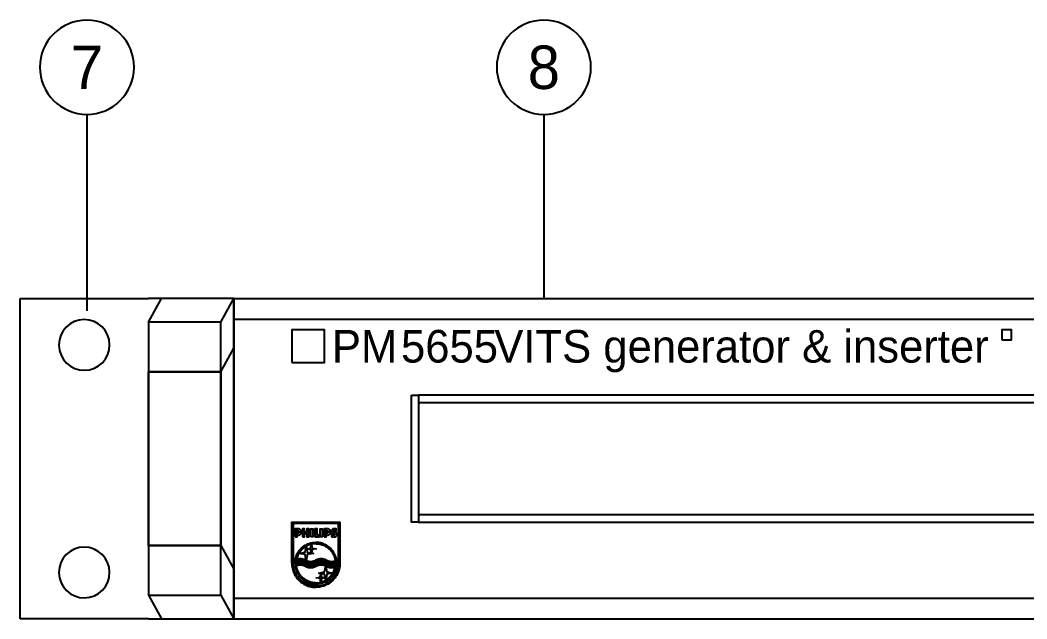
# Model space of a CAD drawing. Extents: x 10 to 493, y 10 to 201.
# Drawn here: x 10 to 148.9, y 118.1 to 200.7 of the extents above; entities that cross this region are included whole.
import ezdxf
from ezdxf.enums import TextEntityAlignment as Align

# ---------------------------------------------------------------- set-up
doc = ezdxf.new("R2010")
doc.units = 0
doc.layers.add('KOMPONENT', color=10, linetype='CONTINUOUS')
doc.layers.add('SERVICE1', color=7, linetype='CONTINUOUS')

msp = doc.modelspace()

# ---------------------------------------------------------------- linework, layer by layer
at = {"layer": 'KOMPONENT', "color": 0}
for p, q in [((10, 162.2776352886492), (27.69999999999999, 162.2776352886492)), ((10, 118.0776352886492), (10, 162.2776352886492)), ((39.5, 162.2776352886492), (27.69999999999999, 162.2776352886492)), ((39.5, 118.0776352886492), (39.5, 162.2776352886492)), ((39.5, 162.2776352886492), (39.5, 118.0776352886492)), ((39.5, 162.2776352886492), (463.5, 162.2776352886492)), ((27.69999999999999, 159.0276352886492), (27.69999999999999, 121.3276352886492)), ((37.69999999999999, 159.0276352886492), (27.69999999999999, 159.0276352886492)), ((37.69999999999999, 121.3276352886492), (37.69999999999999, 159.0276352886492)), ((39.5, 159.4276352886492), (463.5, 159.4276352886492)), ((27.69999999999999, 152.1776352886492), (27.69999999999999, 128.1776352886492)), ((37.69999999999999, 152.1776352886492), (27.69999999999999, 152.1776352886492)), ((37.69999999999999, 128.1776352886492), (37.69999999999999, 152.1776352886492)), ((27.69999999999999, 128.1776352886492), (37.69999999999999, 128.1776352886492)), ((27.69999999999999, 121.3276352886492), (37.69999999999999, 121.3276352886492)), ((39.5, 120.9276352886492), (463.5, 120.9276352886492)), ((27.69999999999999, 118.0776352886492), (10, 118.0776352886492)), ((27.69999999999999, 118.0776352886492), (39.5, 118.0776352886492)), ((39.50000000000006, 118.0776352886492), (463.5000000000001, 118.0776352886492))]:
    msp.add_line(p, q, dxfattribs=at)
at = {"layer": 'KOMPONENT', "color": 0, "linetype": 'CONTINUOUS'}
msp.add_line((48.37385815405128, 129.6254091356409), (48.22384419664172, 129.6254091356409), dxfattribs=at)
at = {"layer": 'KOMPONENT', "color": 0}
for points in [[(27.69999999999999, 159.0276352886492), (29.5, 162.2776352886492)], [(37.69999999999999, 159.0276352886492), (39.5, 162.2776352886492)], [(37.69999999999999, 152.1776352886492), (39.5, 155.4276352886492)], [(37.69999999999999, 128.1776352886492), (39.5, 124.9276352886492)], [(27.69999999999999, 121.3276352886492), (29.5, 118.0776352886492)], [(37.69999999999999, 121.3276352886492), (39.5, 118.0776352886492)]]:
    msp.add_lwpolyline(points, dxfattribs=at)
for points in [[(47.5, 153.4418002968828), (52, 153.4418002968828), (52, 157.9418002968828), (47.5, 157.9418002968828)], [(145.4828431535325, 156.5918002968827), (146.8328431535325, 156.5918002968827), (146.8328431535325, 157.9418002968827), (145.4828431535325, 157.9418002968827)], [(37.69999999999993, 128.177635288649), (27.69999999999999, 128.177635288649), (27.69999999999999, 152.1776352886488), (37.69999999999993, 152.1776352886488)], [(64, 148.9276352886492), (65, 148.9276352886492), (65, 131.4276352886492), (64, 131.4276352886492)], [(65, 147.9276352886492), (219, 147.9276352886492), (219, 148.9276352886492), (65, 148.9276352886492)], [(65, 131.4276352886492), (219, 131.4276352886492), (219, 132.4276352886492), (65, 132.4276352886492)]]:
    msp.add_lwpolyline(points, close=True, dxfattribs=at)
at = {"layer": 'KOMPONENT', "color": 0, "linetype": 'CONTINUOUS'}
for points in [[(47.50000000000006, 125.7504662691875), (47.50000000000006, 131.4276352886493), (54.13570092274301, 131.4276352886493), (54.13570092274301, 125.7504662691875), (53.95122671855381, 125.7504662691875), (53.95122671855381, 131.2432505915946), (47.68429518992036, 131.2432505915946), (47.68429518992036, 125.7504662691875), (47.50000000000006, 125.7504662691875)], [(47.93491516649948, 129.3871411436216), (48.22384419664172, 129.3871411436216), (48.22384419664172, 130.2473047060955), (48.2239337037762, 130.4985512326162), (47.93491516649948, 130.4986407397507), (47.93491516649948, 129.3871411436216)], [(48.2239337037762, 130.247036184692), (48.33035768668788, 130.2469466775574), (48.38155576761756, 130.2365638499563), (48.4221024995428, 130.2152611519472), (48.44841759708356, 130.1936004253999), (48.47213698772413, 130.1626309568655), (48.49129151450546, 130.1219947178059), (48.50051074935828, 130.0476142890425), (48.48180375824927, 129.9741289316241), (48.45128182538735, 129.9378785421546), (48.4031269870303, 129.9001960385331), (48.3576573627081, 129.8809520046173), (48.32615085136672, 129.8770136906996), (48.22384419664172, 129.8769241835651), (48.22384419664172, 129.6254091356409), (48.38397246024897, 129.6257671641789), (48.43400694843024, 129.630332028038), (48.48180375824927, 129.6398197842942), (48.54589086654602, 129.6609434680345), (48.59144999800276, 129.6830517302541), (48.63226525133143, 129.7114254918883), (48.67039529062521, 129.744990667323), (48.70136475915967, 129.775870628723), (48.73251324196309, 129.8117629896545), (48.75873883236943, 129.8618869849703), (48.78263723727895, 129.9120109802861), (48.80161274979145, 129.9741289316241), (48.80644613505387, 130.028996805068), (48.80644613505387, 130.1030192052934), (48.79695837879763, 130.1674643421281), (48.77386553809868, 130.2356687786115), (48.73251324196309, 130.3081695575504), (48.67039529062521, 130.3822814649102), (48.6118576246671, 130.4292727105189), (48.55555763707116, 130.4592576005739), (48.48422045088068, 130.4849461481733), (48.43400694843024, 130.4920172117983), (48.37385815405128, 130.4986407397507), (48.2239337037762, 130.4985512326162), (48.2239337037762, 130.247036184692)], [(48.95064212872154, 129.3871411436216), (49.23957115886355, 129.3871411436216), (49.23957115886355, 129.822951381466), (49.55078746549435, 129.822951381466), (49.55078746549435, 129.3871411436216), (49.839626988502, 129.3871411436216), (49.839626988502, 130.4986407397507), (49.55078746549435, 130.4986407397507), (49.55078746549435, 130.0630095161752), (49.23957115886355, 130.0630095161752), (49.23957115886355, 130.4986407397507), (48.95064212872154, 130.4986407397507), (48.95064212872154, 129.3871411436216)], [(50.11763614823599, 129.3871411436216), (50.11763614823599, 130.4986407397507), (50.40638616410911, 130.4986407397507), (50.40638616410911, 129.3871411436216), (50.11763614823599, 129.3871411436216)], [(50.68430581670862, 129.3871411436216), (51.26216387699282, 129.3871411436216), (51.26216387699282, 129.6273782925998), (50.97332435398516, 129.6273782925998), (50.97332435398516, 130.4986407397507), (50.68430581670862, 130.4986407397507), (50.68430581670862, 129.3871411436216)], [(51.4021530353391, 129.3871411436216), (51.4021530353391, 130.4986407397507), (51.69117157261576, 130.4986407397507), (51.69117157261576, 129.3871411436216), (51.4021530353391, 129.3871411436216)], [(51.96909122521527, 129.3871411436216), (52.25802025535734, 129.3871411436216), (52.25802025535734, 130.2473047060955), (52.25810976249181, 130.4985512326162), (51.96909122521527, 130.4986407397507), (51.96909122521527, 129.3871411436216)], [(52.25810976249181, 130.247036184692), (52.36453374540349, 130.2469466775574), (52.41573182633323, 130.2365638499563), (52.45627855825842, 130.2152611519472), (52.48259365579929, 130.1936004253999), (52.5063130464398, 130.1626309568655), (52.52546757322114, 130.1219947178059), (52.53468680807396, 130.0476142890425), (52.515979816965, 129.9741289316241), (52.48545788410303, 129.9378785421546), (52.43730304574603, 129.9001960385331), (52.39183342142383, 129.8809520046173), (52.36032691008245, 129.8770136906996), (52.25802025535734, 129.8769241835651), (52.25802025535734, 129.6254091356409), (52.41814851896459, 129.6257671641789), (52.46818300714602, 129.630332028038), (52.515979816965, 129.6398197842942), (52.58006692526169, 129.6609434680345), (52.62562605671849, 129.6830517302541), (52.66644131004711, 129.7114254918883), (52.70457134934094, 129.744990667323), (52.7355408178754, 129.775870628723), (52.76668930067876, 129.8117629896545), (52.79291489108516, 129.8618869849703), (52.81681329599468, 129.9120109802861), (52.83578880850712, 129.9741289316241), (52.8406221937696, 130.028996805068), (52.8406221937696, 130.1030192052934), (52.83113443751336, 130.1674643421281), (52.80804159681441, 130.2356687786115), (52.76668930067876, 130.3081695575504), (52.70457134934094, 130.3822814649102), (52.64603368338271, 130.4292727105189), (52.58973369578683, 130.4592576005739), (52.5183965095963, 130.4849461481733), (52.46818300714602, 130.4920172117983), (52.40803421276701, 130.4986407397507), (52.25810976249181, 130.4985512326162), (52.25810976249181, 130.247036184692)], [(53.40997707627702, 130.0673058586308), (53.38437803581212, 130.0751824864662), (53.3470535607288, 130.0888770780435), (53.30579077172763, 130.1006025126621), (53.27625341734506, 130.1183249252916), (53.25486121220132, 130.1341676880968), (53.24098760635502, 130.1555598932405), (53.23525914974744, 130.1850972476231), (53.24098760635502, 130.2087271311291), (53.27052496073759, 130.2303878576764), (53.30382161476888, 130.2499899201302), (53.34114608985226, 130.2597461977899), (53.37453225101797, 130.2656536686665), (53.42367166785436, 130.2656536686665), (53.46296529989667, 130.2618048618832), (53.50807689568092, 130.2577770408311), (53.54942919181644, 130.2519590770891), (53.58290486011674, 130.2459620990781), (53.61217369309577, 130.2422027994294), (53.61038355040591, 130.4936283402191), (53.57708689637474, 130.5032951107443), (53.53573460023915, 130.5054432819721), (53.4904439901859, 130.5110822314451), (53.45517817919585, 130.5132304026729), (53.41194623323588, 130.5151100524973), (53.36477597335829, 130.5132304026729), (53.32539283418146, 130.5132304026729), (53.28609920213927, 130.5132304026729), (53.24295676331388, 130.5013259537855), (53.20769095232379, 130.4914801689912), (53.17430479115808, 130.4797547343728), (53.13295249502249, 130.4640909858365), (53.10162499795013, 130.4444889233827), (53.07217715070203, 130.4208590398766), (53.04845776006147, 130.3932908424529), (53.0229482267311, 130.3677813091225), (53.00334616427716, 130.3403921259678), (52.98956206556522, 130.3069164576675), (52.97577796685346, 130.2618048618832), (52.96987049597692, 130.2224217227065), (52.96405253223497, 130.1792792838811), (52.96611119632826, 130.13801649488), (52.97210817433927, 130.0967537058789), (52.9778366309468, 130.0574600738367), (52.98571325878214, 130.0220152485775), (53.0013770073183, 129.9905982443707), (53.01900991281332, 129.9670578679991), (53.04067063936066, 129.9436069987621), (53.06233136590782, 129.9199771152561), (53.09177921315586, 129.9022547026265), (53.12901418110471, 129.8846217971315), (53.16257935653954, 129.8728068553784), (53.18030176916909, 129.8687790343263), (53.20169397431283, 129.8609024064909), (53.40997707627702, 130.0673058586308)], [(52.98956206556522, 129.4032524278303), (53.03279401152531, 129.3972554498192), (53.08989956333153, 129.3895578362529), (53.13295249502249, 129.3836503653764), (53.18030176916909, 129.3797120514587), (53.22926217173654, 129.3738045805822), (53.27625341734506, 129.3718354236234), (53.31948536330503, 129.3758632446755), (53.36871428727602, 129.3777428944999), (53.42170251089556, 129.3836503653764), (53.47084192773201, 129.3935856573051), (53.51613253778521, 129.4130982126245), (53.56124413356952, 129.4347589391717), (53.59659945169409, 129.4582993155432), (53.62801645590093, 129.4897163197502), (53.65549514619022, 129.5192536741327), (53.68109418665506, 129.5565781492161), (53.69675793519127, 129.5899643103819), (53.71448034782088, 129.6370450631249), (53.72432613261509, 129.6940611077967), (53.72620578243937, 129.739172703581), (53.72432613261509, 129.7903707845107), (53.71448034782088, 129.8374515372539), (53.700696249109, 129.8709272055541), (53.6870016575316, 129.9022547026265), (53.66534093098443, 129.9355513566577), (53.6417110474784, 129.9591812401638), (53.61432186432364, 129.9828111236698), (53.58478450994119, 129.9985643793405), (53.55336750573412, 130.0181664417944), (53.52195050152727, 130.0319505405062), (53.48856434036156, 130.0456451320836), (53.45517817919585, 130.0555804240123), (53.43154829568982, 130.0594292307955), (53.40997707627702, 130.0673058586308), (53.20169397431283, 129.8609024064909), (53.24098760635502, 129.847297322048), (53.27437376752067, 129.8335132233361), (53.3176057134807, 129.8197291246244), (53.36665562318274, 129.8040653760881), (53.40022079861734, 129.7903707845107), (53.42367166785436, 129.7686205508291), (53.43539710247296, 129.7470493314163), (53.43942492352517, 129.7253886048692), (53.43539710247296, 129.695940757621), (53.42170251089556, 129.6783078521261), (53.40022079861734, 129.6605854394965), (53.36289632353385, 129.642863026867), (53.32342367722276, 129.6349863990316), (53.29021653032595, 129.6292579424241), (53.24492592027264, 129.6292579424241), (53.20169397431283, 129.6313166065174), (53.16445900636387, 129.6313166065174), (53.12516537432168, 129.6370450631249), (53.08390258532063, 129.6409833770426), (53.04255028918499, 129.6508291618368), (53.01516110603018, 129.6568261398478), (52.99162072965862, 129.6605854394965), (52.98956206556522, 129.4032524278303)], [(47.93222995246487, 125.7504662691875), (47.93169290965784, 125.8176861271915), (47.93625777351696, 125.9003907194626), (47.94189672299001, 125.9831848188682), (47.94852025094241, 126.0597134188595), (47.95675490731577, 126.1293499694947), (47.96830132766536, 126.2070421622343), (47.97761006965254, 126.2800799839802), (47.99318431105428, 126.3481949133291), (48.01421848766006, 126.4313470412727), (48.0311353360791, 126.5016996489838), (48.05539176952652, 126.5793918417234), (48.08260193841244, 126.6646026337604), (48.11249732133291, 126.7569739965568), (48.14588348249862, 126.8347556964308), (48.18687775009624, 126.935630237004), (48.23288441722536, 127.0295232210867), (48.26591254985317, 127.0997863216634), (48.32337613019746, 127.201287412178), (48.37815449650685, 127.2933007464364), (48.44456879030054, 127.3977555723893), (48.51339977672524, 127.4894108781096), (48.6049655753111, 127.6038905031257), (48.70548208734635, 127.7138052642826), (48.80197077832941, 127.8144112834522), (48.91170652521726, 127.9108104673007), (49.01696691538064, 128.0068516226114), (49.15453938109562, 128.1120225056401), (49.36058480469762, 128.240286229368), (49.56671973543405, 128.3505590190629), (49.72711652044472, 128.4234178265399), (49.88330647013436, 128.4798073212701), (49.99268418848425, 128.5148941179913), (50.14019194612803, 128.554635285706), (50.25377649979924, 128.579518269095), (50.39913608621521, 128.6032376597355), (50.56078597110883, 128.6246298648792), (50.72789579120649, 128.6324169855801), (50.81704489716117, 128.6352812138838), (50.81704489716117, 128.4550138450158), (50.71142647845983, 128.4510755310981), (50.60652411683452, 128.446689681508), (50.47029425813685, 128.4327265685271), (50.33862926329823, 128.4132140132077), (50.2069642684595, 128.3851982801116), (50.08872534379486, 128.355123882922), (49.95616527761138, 128.3136820796519), (49.84150663832634, 128.2729563334578), (49.73356103412823, 128.2283817804806), (49.6400260785835, 128.1854183559241), (49.54622260163524, 128.137263517567), (49.43621833334385, 128.0766671875156), (49.33784999253646, 128.0112374722015), (49.235811859215, 127.9461657854253), (49.13610091139026, 127.8693686640308), (49.05822970438157, 127.805281555734), (48.9896672393603, 127.7412839545718), (48.91618188194184, 127.672452968147), (48.84305455306151, 127.6038905031257), (48.78800766534846, 127.5350595167009), (48.73313979190453, 127.4756267793978), (48.67594473296379, 127.4044686074762), (48.62331453788204, 127.3290140930989), (48.56352377204104, 127.2488157005936), (48.50525462748641, 127.1549227165108), (48.4619331743919, 127.0788416521921), (48.38934288831854, 126.9442229219153), (48.34825911358638, 126.8619658653166), (48.31523098095863, 126.7789927516419), (48.27414720622647, 126.6744484185546), (48.23404800997378, 126.5597897792696), (48.20316804857396, 126.4429829687567), (48.18016471500925, 126.3560715411645), (48.15948856694155, 126.2523327722876), (48.13773833325985, 126.1245165842321), (48.12502832016179, 126.0033239241291), (48.11482450682968, 125.9003907194626), (48.11249732133291, 125.8269948691787), (48.11240781419838, 125.7504662691875), (47.93222995246487, 125.7504662691875)], [(48.48064016550092, 127.1122278133579), (49.34563711323739, 127.2613466994226), (49.49037014971191, 128.1220473047034), (49.63474515764835, 127.2613466994226), (50.50010013392284, 127.1122278133579), (49.63474515764835, 126.9678528054213), (49.49037014971191, 126.1024978291469), (49.34563711323739, 126.9678528054213), (48.48064016550092, 127.1122278133579)], [(49.54040463789323, 127.7576637601839), (50.0962439430923, 127.853436394091), (50.18942087009901, 128.4066799923898), (50.28215026143334, 127.853436394091), (50.83906365224624, 127.7576637601839), (50.28215026143334, 127.6648448617152), (50.18942087009901, 127.1084685137092), (50.0962439430923, 127.6648448617152), (49.54040463789323, 127.7576637601839)], [(53.70177033472282, 125.7504662691875), (53.70221787039532, 125.8176861271915), (53.69783202080521, 125.9003907194626), (53.69210356419768, 125.9831848188682), (53.6852115148418, 126.0597134188595), (53.67706636560297, 126.1293499694947), (53.66560945238791, 126.2070421622343), (53.65639021753509, 126.2800799839802), (53.6406369618644, 126.3481949133291), (53.61969229239321, 126.4313470412727), (53.602775443974, 126.5016996489838), (53.57860851766105, 126.5793918417234), (53.55130884164089, 126.6646026337604), (53.52141345872019, 126.7569739965568), (53.48811680468907, 126.8347556964308), (53.44703302995697, 126.935630237004), (53.40111586996227, 127.0295232210867), (53.36799823019999, 127.0997863216634), (53.31053464985575, 127.201287412178), (53.25575628354625, 127.2933007464364), (53.18943149688732, 127.3977555723893), (53.12069001759704, 127.4894108781096), (53.02903471187653, 127.6038905031257), (52.92851819984139, 127.7138052642826), (52.83211901599282, 127.8144112834522), (52.72229376197038, 127.9108104673007), (52.61694386467269, 128.0068516226114), (52.47937139895748, 128.1120225056401), (52.27323646822106, 128.240286229368), (52.0672805517537, 128.3505590190629), (51.90688376674291, 128.4234178265399), (51.7506043099188, 128.4798073212701), (51.64131609870338, 128.5148941179913), (51.49371883392507, 128.554635285706), (51.37995526598502, 128.579518269095), (51.23495370810696, 128.6032376597355), (51.07321431607886, 128.6246298648792), (50.90619400311573, 128.6324169855801), (50.81704489716117, 128.6352812138838), (50.81704489716117, 128.4550138450158), (50.9225738087278, 128.4510755310981), (51.02747617035322, 128.446689681508), (51.16379553618538, 128.4327265685271), (51.29537102388952, 128.4132140132077), (51.42712552586249, 128.3851982801116), (51.54509592912382, 128.355123882922), (51.6779245167109, 128.3136820796519), (51.7924936488613, 128.2729563334578), (51.90034974592493, 128.2283817804806), (51.99406371573872, 128.1854183559241), (52.08786719268687, 128.137263517567), (52.1979609681128, 128.0766671875156), (52.29615029465117, 128.0112374722015), (52.39827793510733, 127.9461657854253), (52.49780986866307, 127.8693686640308), (52.57568107567158, 127.805281555734), (52.64424354069286, 127.7412839545718), (52.71763939097684, 127.672452968147), (52.79076671985717, 127.6038905031257), (52.84581360757022, 127.5350595167009), (52.90077098814868, 127.4756267793978), (52.95796604708937, 127.4044686074762), (53.01068574930559, 127.3290140930989), (53.07047651514659, 127.2488157005936), (53.12856664543233, 127.1549227165108), (53.17224612706468, 127.0788416521921), (53.2444783846002, 126.9442229219153), (53.28583068073578, 126.8619658653166), (53.31867979909464, 126.7789927516419), (53.35994258809569, 126.6744484185546), (53.39986277007938, 126.5597897792696), (53.43101125288274, 126.4429829687567), (53.45383557217843, 126.3560715411645), (53.47451172024614, 126.2523327722876), (53.49617244679348, 126.1245165842321), (53.50888245989131, 126.0033239241291), (53.51917578035807, 125.9003907194626), (53.52141345872019, 125.8269948691787), (53.52159247298931, 125.7504662691875), (53.70177033472282, 125.7504662691875)], [(47.50000000000006, 125.7504662691875), (47.49946295719315, 125.6725055550444), (47.50474387812818, 125.5783440495583), (47.51118839181163, 125.4829294441892), (47.51924403391598, 125.394764916714), (47.52837376163421, 125.3142980028051), (47.54162081753913, 125.2255069253885), (47.55540491625106, 125.1411016975619), (47.57062112911473, 125.0628724620154), (47.59425101262076, 124.9673683495119), (47.61394258220923, 124.8864538999306), (47.6398101440775, 124.7965887369), (47.67104813401534, 124.6987574388996), (47.70756704488838, 124.5926914845259), (47.74569708418221, 124.5031843500333), (47.79304635832875, 124.3872726108653), (47.84585556767945, 124.2794165138018), (47.88398560697334, 124.1984125570859), (47.94986285795989, 124.0817847608421), (48.01314440204612, 123.9758978207373), (48.08958349490285, 123.8620447456628), (48.16843928039077, 123.750518856085), (48.27378917768851, 123.6189433683809), (48.38961140972197, 123.4925592944774), (48.50015272082032, 123.376558048175), (48.62018178817482, 123.2650321585972), (48.74790846909576, 123.1553859188437), (48.90651511141664, 123.0391161511379), (49.14299296074614, 122.886685501097), (49.37991834574797, 122.760390934328), (49.56421353566816, 122.6760752136359), (49.74430189026737, 122.6113615553978), (49.86970138569143, 122.5709938377416), (50.03976494122742, 122.5253451991504), (50.16990831477966, 122.4970609446507), (50.33737616341534, 122.469492747227), (50.52292445321842, 122.4449677923761), (50.71509627097396, 122.4357485575233), (50.81776095423709, 122.4326158078161), (50.81776095423709, 122.6169109977363), (50.69200343027501, 122.6197752260401), (50.56839407754069, 122.6269357967995), (50.40638616410911, 122.6438526452186), (50.26129509909657, 122.6655133717658), (50.11146015595591, 122.6970198831071), (49.97505128298923, 122.7312116084834), (49.81510203365087, 122.7806195467233), (49.68406358875382, 122.8294904421562), (49.55839557192621, 122.8815835944309), (49.45062898199717, 122.9300964613259), (49.33758147113303, 122.9873810274011), (49.21979008214078, 123.056212013826), (49.09510664379263, 123.1333671637586), (48.98930921082228, 123.2079266067909), (48.87330796451988, 123.2933164130968), (48.7818316730685, 123.3682338846672), (48.69742644524194, 123.4436883990444), (48.61660150279511, 123.520843548977), (48.53219627496856, 123.6071284266279), (48.460322045971, 123.6861632263848), (48.40294797276124, 123.7538306200613), (48.3383238216577, 123.8337604911631), (48.2726255849401, 123.9217460043694), (48.20880699804684, 124.0138488457623), (48.1389019260082, 124.1234055783812), (48.08868842355787, 124.2085268632836), (48.01054869514576, 124.3571982136758), (47.96114075690588, 124.4613845182252), (47.91817733234933, 124.5627065944709), (47.87226017235474, 124.6782603051007), (47.82831216931891, 124.8093882571324), (47.7880339587972, 124.9498249511513), (47.7627034397359, 125.0532056914903), (47.73844700628831, 125.1717131375584), (47.71338500863044, 125.3170727239744), (47.69816879576661, 125.4575094179933), (47.68921808231744, 125.5752112998511), (47.68465321845827, 125.6650764628816), (47.68429518992036, 125.7504662691875), (47.50000000000006, 125.7504662691875)], [(47.93222995246487, 125.7504662691875), (47.93169290965784, 125.6831569040491), (47.93625777351696, 125.6005418189125), (47.94189672299001, 125.5176582123723), (47.94852025094241, 125.4411296123812), (47.95675490731577, 125.3714930617459), (47.96830132766536, 125.2938008690063), (47.97761006965254, 125.2208525543948), (47.99318431105428, 125.1526481179115), (48.01421848766006, 125.0694959899678), (48.0311353360791, 124.9991433822567), (48.05539176952652, 124.9213616823826), (48.08260193841244, 124.8360613832112), (48.11249732133291, 124.7440480489528), (48.14588348249862, 124.6660873348098), (48.18687775009624, 124.565302301371), (48.23288441722536, 124.4712303030194), (48.26591254985317, 124.4009672024427), (48.32337613019746, 124.2997346333316), (48.37815449650685, 124.2074527776697), (48.44456879030054, 124.1029979517169), (48.51339977672524, 124.011432153131), (48.6049655753111, 123.8970420352494), (48.70548208734635, 123.787037766958), (48.80197077832941, 123.6863422406539), (48.91170652521726, 123.5901220710743), (49.01696691538064, 123.4939914086293), (49.15453938109562, 123.388731018466), (49.36058480469762, 123.260467294738), (49.56671973543405, 123.1503735193122), (49.72711652044472, 123.0772461904317), (49.88330647013436, 123.0209462028359), (49.99268418848425, 122.9860384203837), (50.14019194612803, 122.9461182384001), (50.25377649979924, 122.9214142692801), (50.39913608621521, 122.8975158643706), (50.56078597110883, 122.8763026734959), (50.72789579120649, 122.8682470313915), (50.81704489716117, 122.8655618173568), (50.81704489716117, 123.0458291862249), (50.71142647845983, 123.049677993008), (50.60652411683452, 123.0541533497326), (50.47029425813685, 123.0681164627135), (50.33862926329823, 123.0877185251674), (50.2069642684595, 123.1156447511291), (50.08872534379486, 123.1457191483186), (49.95616527761138, 123.1871609515887), (49.84150663832634, 123.2277971906483), (49.73356103412823, 123.2724612507601), (49.6400260785835, 123.3154246753165), (49.54622260163524, 123.3635795136735), (49.43621833334385, 123.424175843725), (49.33784999253646, 123.4894265447702), (49.235811859215, 123.5545877386807), (49.13610091139026, 123.6313848600754), (49.05822970438157, 123.6955614755066), (48.9896672393603, 123.7596485838033), (48.91618188194184, 123.8283900630936), (48.84305455306151, 123.8970420352494), (48.78800766534846, 123.9657835145397), (48.73313979190453, 124.0252162518427), (48.67594473296379, 124.0962849166299), (48.62331453788204, 124.1716499238726), (48.56352377204104, 124.252027330647), (48.50525462748641, 124.3459203147297), (48.4619331743919, 124.4219118719139), (48.38934288831854, 124.5566201093253), (48.34825911358638, 124.6389666730585), (48.31523098095863, 124.7218502795986), (48.27414720622647, 124.8263051055515), (48.23404800997378, 124.9409637448365), (48.20316804857396, 125.0575915410803), (48.18016471500925, 125.1447714900762), (48.15948856694155, 125.2484207518186), (48.13773833325985, 125.376236939874), (48.12502832016179, 125.4975191071114), (48.11482450682968, 125.6005418189125), (48.11249732133291, 125.6737586549274), (48.11240781419838, 125.7504662691875), (47.93222995246487, 125.7504662691875)], [(49.37266826785412, 125.840510446487), (49.37266826785412, 125.6601535704845), (49.31046080938177, 125.6929131817088), (49.23482728073554, 125.7297006139853), (49.16545925150376, 125.7590589540988), (49.09107882274043, 125.7844789802947), (49.01696691538064, 125.8067662567834), (48.94267599375166, 125.8249362050854), (48.87393451446133, 125.8375567110488), (48.80197077832941, 125.8465969316326), (48.7282168995074, 125.8510722883572), (48.65482104922353, 125.8533099667196), (48.57489117812162, 125.8521463739711), (48.49737799965106, 125.8465969316326), (48.4269358848054, 125.83558755409), (48.36347532645004, 125.8231460623955), (48.29697152552217, 125.8093619636837), (48.23512209558771, 125.7914605367852), (48.18105978635413, 125.7740066455591), (48.13192036951773, 125.7564632471986), (48.13388952647659, 125.7577163470814), (48.11070717864311, 125.7502872549185), (48.11661464951953, 125.9306441309211), (48.17094548015655, 125.9506937290475), (48.2122082691576, 125.9647463491628), (48.25651430073145, 125.9787094621437), (48.35640426282521, 126.0027868813222), (48.44797006141118, 126.0188981655308), (48.52181344736744, 126.0278488789801), (48.58957034817831, 126.0325032499736), (48.66439831261425, 126.035098956874), (48.74182198395033, 126.0312501500908), (48.80725169926438, 126.0259692291557), (48.87035422908173, 126.017108022841), (48.94464515071053, 126.0027868813222), (49.01472923701817, 125.9873916541895), (49.06771746063794, 125.9730705126706), (49.12589709805803, 125.9533789430823), (49.17691616471882, 125.9362830803942), (49.22175923909958, 125.9156964394609), (49.27770119815739, 125.8900078918614), (49.33355365008083, 125.8619026516309), (49.37266826785412, 125.840510446487)], [(49.374816439082, 125.4806022586924), (49.374816439082, 125.3002453826898), (49.31242996634052, 125.3331840081831), (49.2367964376943, 125.3706874975355), (49.16733890132809, 125.3991507663041), (49.09313748683371, 125.4246602996345), (49.01884656520497, 125.4469475761231), (48.94482416497954, 125.4651175244251), (48.87581416428566, 125.4775590161196), (48.80385042815362, 125.4865992367034), (48.73009654933185, 125.4911641005625), (48.65687971331687, 125.4935807931938), (48.57677082794595, 125.4924172004454), (48.49934715660982, 125.4865992367034), (48.42872602749514, 125.4756793662953), (48.36562349767792, 125.4635959031388), (48.29894068248086, 125.4495432830234), (48.23691223827757, 125.4315523489904), (48.18293943617846, 125.4149040219748), (48.1337105122077, 125.3965550594039), (48.13594819056993, 125.3978081592867), (48.11849429934392, 125.5707359431264), (48.17282512998088, 125.5915015983286), (48.21426693325094, 125.6049276685026), (48.25857296482479, 125.6185327529455), (48.35846292691861, 125.6429682006619), (48.44993921836988, 125.6589899777361), (48.52369309719188, 125.6680301983199), (48.59144999800276, 125.6725055550444), (48.66636746957306, 125.6750117548103), (48.74370163377466, 125.6715209765651), (48.80913134908872, 125.6661505484956), (48.87223387890606, 125.6571998350462), (48.94643529340033, 125.6429682006619), (49.01669839397698, 125.6275729735292), (49.06968661759663, 125.6131623248759), (49.12777674788236, 125.5941868123635), (49.17879581454309, 125.5763748925995), (49.22363888892392, 125.5557882516661), (49.27949134084736, 125.5300997040668), (49.33543329990516, 125.5026210137775), (49.374816439082, 125.4806022586924)], [(49.37266826785412, 126.2012241984922), (49.37266826785412, 126.0207778153552), (49.31046080938177, 126.0536269337139), (49.23482728073554, 126.0904143659904), (49.16545925150376, 126.119593691835), (49.09107882274043, 126.1451032251654), (49.01696691538064, 126.167390501654), (48.94267599375166, 126.1856499570906), (48.87393451446133, 126.198270463054), (48.80197077832941, 126.2072211765033), (48.7282168995074, 126.2116070260934), (48.65482104922353, 126.2137551973212), (48.57489117812162, 126.2126811117073), (48.49737799965106, 126.2072211765033), (48.4269358848054, 126.1963908132296), (48.36347532645004, 126.1838598144007), (48.29697152552217, 126.1698071942853), (48.23512209558771, 126.1522637959249), (48.18105978635413, 126.1347203975643), (48.13192036951773, 126.1172665063381), (48.13388952647659, 126.1184300990867), (48.17094548015655, 126.3113179739181), (48.2122082691576, 126.3255496083025), (48.25651430073145, 126.3393337070143), (48.35640426282521, 126.3635006333273), (48.44797006141118, 126.3797014246704), (48.52181344736744, 126.3882941095818), (48.58957034817831, 126.3925904520374), (48.66439831261425, 126.3953651732067), (48.74182198395033, 126.3916953806925), (48.80725169926438, 126.3865934740264), (48.87035422908173, 126.3778217748462), (48.94464515071053, 126.3635006333273), (49.01472923701817, 126.3476578705221), (49.06771746063794, 126.3337842646758), (49.12589709805803, 126.3140031879529), (49.17691616471882, 126.2969073252649), (49.22175923909958, 126.2764101914661), (49.27770119815739, 126.2507216438667), (49.33355365008083, 126.222616403636), (49.37266826785412, 126.2012241984922)], [(49.37266826785412, 126.0207778153552), (49.37266826785412, 126.2012241984922), (49.43514424772997, 126.1681960658645), (49.51086728351072, 126.1307820836466), (49.58014580560791, 126.1023188148779), (49.65425771296782, 126.0768987886821), (49.72863814173115, 126.0544324979244), (49.80292906335995, 126.0361730424879), (49.87149152838128, 126.0239105650624), (49.94390280018581, 126.0148703444787), (50.01747766473886, 126.0102159734851), (50.09042597935024, 126.0078887879883), (50.17071387899, 126.0090523807366), (50.24831656459509, 126.0148703444787), (50.31849015803732, 126.0256112006178), (50.38239825206512, 126.0376051566398), (50.4482755030516, 126.0517472838896), (50.51075148292739, 126.0699172321916), (50.56481379216098, 126.0864760520727), (50.61395320899737, 126.1047355075092), (50.66345065437179, 126.1250536270391), (50.72467353436474, 126.1531588672697), (50.77426048687357, 126.1781313577932), (50.81525475447131, 126.2012241984922), (50.81525475447131, 126.0207778153552), (50.75949180968246, 125.9909719395692), (50.70086463658959, 125.9608975423796), (50.62890090045767, 125.9306441309211), (50.57439105555159, 125.9099679828533), (50.53294925228158, 125.896452405545), (50.48846420643872, 125.8827578139676), (50.38920079428647, 125.8585013805201), (50.29781400996956, 125.8423900963114), (50.2235230883407, 125.8333498757277), (50.15612421606784, 125.828874519003), (50.08138575876649, 125.8262788121028), (50.00369356602687, 125.8298590974825), (49.9385323721163, 125.835229525552), (49.87498230662652, 125.8440907318668), (49.80104941353568, 125.8585013805201), (49.73087582009356, 125.8738966076528), (49.67815611787734, 125.8881282420371), (49.61979746618817, 125.9071037545496), (49.56868889239286, 125.9250946885826), (49.52366680374308, 125.9456813295159), (49.46799336608876, 125.9713698771152), (49.41214091416532, 125.9986695531355), (49.37266826785412, 126.0207778153552)], [(49.37266826785412, 125.6601535704845), (49.37266826785412, 125.840510446487), (49.43514424772997, 125.8075718209939), (49.51086728351072, 125.7707843887173), (49.58014580560791, 125.7416050628727), (49.65425771296782, 125.7161850366769), (49.72863814173115, 125.6937187459193), (49.80292906335995, 125.6756383047517), (49.87149152838128, 125.6630177987883), (49.94390280018581, 125.6539775782045), (50.01747766473886, 125.6494127143454), (50.09042597935024, 125.6470855288485), (50.17071387899, 125.648428135866), (50.24831656459509, 125.6539775782045), (50.31849015803732, 125.6647184343437), (50.38239825206512, 125.6773389403071), (50.4482755030516, 125.6910335318844), (50.51075148292739, 125.7090244659175), (50.56481379216098, 125.726388850009), (50.61395320899737, 125.7438427412351), (50.66345065437179, 125.7646083964374), (50.72467353436474, 125.7924451152646), (50.77426048687357, 125.817417605788), (50.81525475447131, 125.840510446487), (50.81525475447131, 125.6601535704845), (50.75949180968246, 125.630258187564), (50.70086463658959, 125.60009428324), (50.62890090045767, 125.5698408717815), (50.57439105555159, 125.5498807807897), (50.53294925228158, 125.5357386535399), (50.48846420643872, 125.5218650476934), (50.38920079428647, 125.4977876285149), (50.29781400996956, 125.4815868371718), (50.2235230883407, 125.472546616588), (50.15612421606784, 125.4681607669979), (50.08138575876649, 125.4655650600976), (50.00369356602687, 125.4691453454774), (49.9385323721163, 125.4744262664124), (49.87498230662652, 125.4833769798617), (49.80104941353568, 125.4977876285149), (49.73087582009356, 125.5130933485132), (49.67815611787734, 125.5273249828975), (49.61979746618817, 125.5471955667549), (49.56868889239286, 125.5642914294429), (49.52366680374308, 125.5848780703762), (49.46799336608876, 125.6104771108411), (49.41214091416532, 125.6386718582063), (49.37266826785412, 125.6601535704845)], [(49.37266826785412, 125.2993503113449), (49.37266826785412, 125.4797071873475), (49.43514424772997, 125.4469475761231), (49.51086728351072, 125.4099811295777), (49.58014580560791, 125.3808913108676), (49.65425771296782, 125.3553817775373), (49.72863814173115, 125.3331840081831), (49.80292906335995, 125.3148350456121), (49.87149152838128, 125.3023040467832), (49.94390280018581, 125.2933533333339), (50.01747766473886, 125.2889674837437), (50.09042597935024, 125.2868193125159), (50.17071387899, 125.2878933981299), (50.24831656459509, 125.2933533333339), (50.31849015803732, 125.3040046823385), (50.38239825206512, 125.3166251883019), (50.4482755030516, 125.3306778084172), (50.51075148292739, 125.3483107139123), (50.56481379216098, 125.3656750980039), (50.61395320899737, 125.38312898923), (50.66345065437179, 125.4039841515667), (50.72467353436474, 125.4316418561249), (50.77426048687357, 125.4574199108588), (50.81525475447131, 125.4797071873475), (50.81525475447131, 125.2993503113449), (50.75949180968246, 125.2694549284244), (50.70086463658959, 125.2399175740418), (50.62890090045767, 125.2091271197763), (50.57439105555159, 125.1891670287845), (50.53294925228158, 125.1751144086691), (50.48846420643872, 125.1611512956883), (50.38920079428647, 125.1369843693753), (50.29781400996956, 125.1209625923011), (50.2235230883407, 125.1122804002553), (50.15612421606784, 125.1078945506652), (50.08138575876649, 125.1053883508994), (50.00369356602687, 125.1088791291446), (49.9385323721163, 125.1139810358107), (49.87498230662652, 125.1226632278565), (49.80104941353568, 125.1369843693753), (49.73087582009356, 125.152916639315), (49.67815611787734, 125.1667007380269), (49.61979746618817, 125.1864818147497), (49.56868889239286, 125.2036671845723), (49.52366680374308, 125.2241643183711), (49.46799336608876, 125.249763358836), (49.41214091416532, 125.2778685990667), (49.37266826785412, 125.2993503113449)], [(52.25784124108833, 126.2012241984922), (52.25784124108833, 126.0207778153552), (52.19581279688498, 126.0536269337139), (52.11973173256627, 126.0904143659904), (52.05036370333448, 126.119593691835), (51.97643081024364, 126.1451032251654), (51.90187136721136, 126.167390501654), (51.82766995271697, 126.1856499570906), (51.75910748769559, 126.198270463054), (51.68669621589117, 126.2072211765033), (51.61312135133824, 126.2116070260934), (51.54026254386133, 126.2137551973212), (51.45979562995245, 126.2126811117073), (51.38219294434737, 126.2072211765033), (51.31201935090525, 126.1963908132296), (51.2482902711464, 126.1838598144007), (51.18214449875643, 126.1698071942853), (51.11984753314948, 126.1522637959249), (51.06569571678153, 126.1347203975643), (51.01682482134856, 126.1172665063381), (50.9671483617052, 126.0966798654049), (50.90610449598125, 126.0688431465777), (50.85642803633783, 126.0429755847094), (50.81525475447131, 126.0207778153552), (50.81525475447131, 126.2012241984922), (50.87101769926016, 126.2310300742783), (50.92973437948729, 126.2604779215264), (51.0017876227538, 126.2914473900609), (51.05638697479424, 126.3113179739181), (51.09756025666087, 126.3255496083025), (51.14213480963826, 126.3393337070143), (51.24130871465599, 126.3635006333273), (51.33269549897295, 126.3797014246704), (51.40725494200512, 126.3882941095818), (51.47438529287467, 126.3925904520374), (51.54939227157956, 126.3953651732067), (51.62699495718459, 126.3916953806925), (51.69206664396069, 126.3865934740264), (51.75552720231599, 126.3778217748462), (51.82946009540677, 126.3635006333273), (51.89972319598348, 126.3476578705221), (51.95253240533418, 126.3337842646758), (52.01089105702329, 126.3140031879529), (52.06208913795308, 126.2969073252649), (52.10702171946843, 126.2764101914661), (52.16260564998834, 126.2507216438667), (52.21836859477708, 126.222616403636), (52.25784124108833, 126.2012241984922)], [(52.25784124108833, 125.840510446487), (52.25784124108833, 125.6601535704845), (52.19581279688498, 125.6929131817088), (52.11973173256627, 125.7297006139853), (52.05036370333448, 125.7590589540988), (51.97643081024364, 125.7844789802947), (51.90187136721136, 125.8067662567834), (51.82766995271697, 125.8249362050854), (51.75910748769559, 125.8375567110488), (51.68669621589117, 125.8465969316326), (51.61312135133824, 125.8510722883572), (51.54026254386133, 125.8533099667196), (51.45979562995245, 125.8521463739711), (51.38219294434737, 125.8465969316326), (51.31201935090525, 125.83558755409), (51.2482902711464, 125.8231460623955), (51.18214449875643, 125.8093619636837), (51.11984753314948, 125.7914605367852), (51.06569571678153, 125.7740066455591), (51.01682482134856, 125.7564632471986), (50.9671483617052, 125.7358766062653), (50.90610449598125, 125.7080398874381), (50.85642803633783, 125.6829778897801), (50.81525475447131, 125.6601535704845), (50.81525475447131, 125.840510446487), (50.87101769926016, 125.8703163222731), (50.92973437948729, 125.9003907194626), (51.0017876227538, 125.9306441309211), (51.05638697479424, 125.9506937290475), (51.09756025666087, 125.9647463491628), (51.14213480963826, 125.9787094621437), (51.24130871465599, 126.0027868813222), (51.33269549897295, 126.0188981655308), (51.40725494200512, 126.0278488789801), (51.47438529287467, 126.0325032499736), (51.54939227157956, 126.035098956874), (51.62699495718459, 126.0312501500908), (51.69206664396069, 126.0259692291557), (51.75552720231599, 126.017108022841), (51.82946009540677, 126.0027868813222), (51.89972319598348, 125.9873916541895), (51.95253240533418, 125.9730705126706), (52.01089105702329, 125.9533789430823), (52.06208913795308, 125.9362830803942), (52.10702171946843, 125.9156964394609), (52.16260564998834, 125.8900078918614), (52.21836859477708, 125.8619026516309), (52.25784124108833, 125.840510446487)], [(52.25784124108833, 125.4797071873475), (52.25784124108833, 125.2993503113449), (52.19581279688498, 125.3323784439727), (52.11973173256627, 125.369702919056), (52.05036370333448, 125.3982556949592), (51.97643081024364, 125.4236757211551), (51.90187136721136, 125.4459629976438), (51.82766995271697, 125.4644014673492), (51.75910748769559, 125.4767534519092), (51.68669621589117, 125.485793672493), (51.61312135133824, 125.4902690292176), (51.54026254386133, 125.4926857218488), (51.45979562995245, 125.4914326219659), (51.38219294434737, 125.485793672493), (51.31201935090525, 125.4748738020848), (51.2482902711464, 125.4628798460629), (51.18214449875643, 125.448737718813), (51.11984753314948, 125.4307467847801), (51.06569571678153, 125.4140089506299), (51.01682482134856, 125.3957494951933), (50.9671483617052, 125.3755208827981), (50.90610449598125, 125.3472366282984), (50.85642803633783, 125.3221746306405), (50.81525475447131, 125.2993503113449), (50.81525475447131, 125.4797071873475), (50.87101769926016, 125.509602570268), (50.92973437948729, 125.539587460323), (51.0017876227538, 125.5698408717815), (51.05638697479424, 125.5906065269838), (51.09756025666087, 125.6041221042922), (51.14213480963826, 125.617906203004), (51.24130871465599, 125.6419836221825), (51.33269549897295, 125.6581844135256), (51.40725494200512, 125.6671351269749), (51.47438529287467, 125.671699990834), (51.54939227157956, 125.6742061905999), (51.62699495718459, 125.6707154123546), (51.69206664396069, 125.6651659700161), (51.75552720231599, 125.6562152565669), (51.82946009540677, 125.6419836221825), (51.89972319598348, 125.6267674093187), (51.95253240533418, 125.612267253531), (52.01089105702329, 125.5932917410185), (52.06208913795308, 125.5754798212545), (52.10702171946843, 125.5549826874557), (52.16260564998834, 125.5292941398563), (52.21836859477708, 125.5017259424326), (52.25784124108833, 125.4797071873475)], [(53.70177033472282, 125.7504662691875), (53.70221787039532, 125.6831569040491), (53.69783202080521, 125.6005418189125), (53.69210356419768, 125.5176582123723), (53.6852115148418, 125.4411296123812), (53.67706636560297, 125.3714930617459), (53.66560945238791, 125.2938008690063), (53.65639021753509, 125.2208525543948), (53.6406369618644, 125.1526481179115), (53.61969229239321, 125.0694959899678), (53.602775443974, 124.9991433822567), (53.57860851766105, 124.9213616823826), (53.55130884164089, 124.8360613832112), (53.52141345872019, 124.7440480489528), (53.48811680468907, 124.6660873348098), (53.44703302995697, 124.565302301371), (53.40111586996227, 124.4712303030194), (53.36799823019999, 124.4009672024427), (53.31053464985575, 124.2997346333316), (53.25575628354625, 124.2074527776697), (53.18943149688732, 124.1029979517169), (53.12069001759704, 124.011432153131), (53.02903471187653, 123.8970420352494), (52.92851819984139, 123.787037766958), (52.83211901599282, 123.6863422406539), (52.72229376197038, 123.5901220710743), (52.61694386467269, 123.4939914086293), (52.47937139895748, 123.388731018466), (52.27323646822106, 123.260467294738), (52.0672805517537, 123.1503735193122), (51.90688376674291, 123.0772461904317), (51.7506043099188, 123.0209462028359), (51.64131609870338, 122.9860384203837), (51.49371883392507, 122.9461182384001), (51.37995526598502, 122.9214142692801), (51.23495370810696, 122.8975158643706), (51.07321431607886, 122.8763026734959), (50.90619400311573, 122.8682470313915), (50.81704489716117, 122.8655618173568), (50.81704489716117, 123.0458291862249), (50.9225738087278, 123.049677993008), (51.02747617035322, 123.0541533497326), (51.16379553618538, 123.0681164627135), (51.29537102388952, 123.0877185251674), (51.42712552586249, 123.1156447511291), (51.54509592912382, 123.1457191483186), (51.6779245167109, 123.1871609515887), (51.7924936488613, 123.2277971906483), (51.90034974592493, 123.2724612507601), (51.99406371573872, 123.3154246753165), (52.08786719268687, 123.3635795136735), (52.1979609681128, 123.424175843725), (52.29615029465117, 123.4894265447702), (52.39827793510733, 123.5545877386807), (52.49780986866307, 123.6313848600754), (52.57568107567158, 123.6955614755066), (52.64424354069286, 123.7596485838033), (52.71763939097684, 123.8283900630936), (52.79076671985717, 123.8970420352494), (52.84581360757022, 123.9657835145397), (52.90077098814868, 124.0252162518427), (52.95796604708937, 124.0962849166299), (53.01068574930559, 124.1716499238726), (53.07047651514659, 124.252027330647), (53.12856664543233, 124.3459203147297), (53.17224612706468, 124.4219118719139), (53.2444783846002, 124.5566201093253), (53.28583068073578, 124.6389666730585), (53.31867979909464, 124.7218502795986), (53.35994258809569, 124.8263051055515), (53.39986277007938, 124.9409637448365), (53.43101125288274, 125.0575915410803), (53.45383557217843, 125.1447714900762), (53.47451172024614, 125.2484207518186), (53.49617244679348, 125.376236939874), (53.50888245989131, 125.4975191071114), (53.51917578035807, 125.6005418189125), (53.52141345872019, 125.6737586549274), (53.52159247298931, 125.7504662691875), (53.70177033472282, 125.7504662691875)], [(54.13570092274301, 125.7504662691875), (54.13614845841539, 125.6725055550444), (54.13086753748041, 125.5783440495583), (54.1242440095279, 125.4829294441892), (54.11627787455802, 125.394764916714), (54.10714814683979, 125.3142980028051), (54.09399059806941, 125.2255069253885), (54.08020649935759, 125.1411016975619), (54.06499028649381, 125.0628724620154), (54.04118138871877, 124.9673683495119), (54.02148981913041, 124.8864538999306), (53.99562225726208, 124.7965887369), (53.96465278872756, 124.6987574388996), (53.92804437072004, 124.5926914845259), (53.88991433142621, 124.5031843500333), (53.84238604301072, 124.3872726108653), (53.78984535506356, 124.2794165138018), (53.75162580863525, 124.1984125570859), (53.68565905051412, 124.0817847608421), (53.622556520697, 123.9758978207373), (53.54611742784027, 123.8620447456628), (53.46717213521777, 123.750518856085), (53.36173273078549, 123.6189433683809), (53.24600000588657, 123.4925592944774), (53.13527968051926, 123.376558048175), (53.01542962743372, 123.2650321585972), (52.88779245364719, 123.1553859188437), (52.72900679705742, 123.0391161511379), (52.49279746913135, 122.886685501097), (52.25569306986057, 122.760390934328), (52.07130837280585, 122.6760752136359), (51.89139903247565, 122.6113615553978), (51.76582052278263, 122.5709938377416), (51.59575696724664, 122.5253451991504), (51.46552408655998, 122.4970609446507), (51.29832475932773, 122.469492747227), (51.11268696239011, 122.4449677923761), (50.92033613036551, 122.4357485575233), (50.81776095423709, 122.4326158078161), (50.81776095423709, 122.6169109977363), (50.94369749246806, 122.6197752260401), (51.06712783093337, 122.6269357967995), (51.22913574436495, 122.6438526452186), (51.37413730224307, 122.6655133717658), (51.52415125965263, 122.6970198831071), (51.66056013261925, 122.7312116084834), (51.82033036768854, 122.7806195467233), (51.95136881258566, 122.8294904421562), (52.07703682941337, 122.8815835944309), (52.18480341934242, 122.9300964613259), (52.29794043734103, 122.9873810274011), (52.41564231919881, 123.056212013826), (52.54032575754701, 123.1333671637586), (52.64630220478631, 123.2079266067909), (52.76221394395412, 123.2933164130968), (52.85377974254004, 123.3682338846672), (52.93818497036659, 123.4436883990444), (53.01900991281332, 123.520843548977), (53.10350464777434, 123.6071284266279), (53.17519986250301, 123.6861632263848), (53.23275294998166, 123.7538306200613), (53.29728759395084, 123.8337604911631), (53.36289632353385, 123.9217460043694), (53.42662540329263, 124.0138488457623), (53.49670948960033, 124.1234055783812), (53.54692299205078, 124.2085268632836), (53.6249732133283, 124.3571982136758), (53.67438115156824, 124.4613845182252), (53.71761309752804, 124.5627065944709), (53.76335124325385, 124.6782603051007), (53.80720973915516, 124.8093882571324), (53.8474879496768, 124.9498249511513), (53.87281846873827, 125.0532056914903), (53.89689588791668, 125.1717131375584), (53.92222640697815, 125.3170727239744), (53.93744261984193, 125.4575094179933), (53.94648284042563, 125.5752112998511), (53.95077918288132, 125.6650764628816), (53.95122671855381, 125.7504662691875), (54.13570092274301, 125.7504662691875)], [(51.16021525080566, 124.398281988408), (52.02512269140766, 124.5472218602036), (52.17003474215119, 125.4081909868879), (52.31423073581868, 124.5472218602036), (53.17967521922765, 124.398281988408), (52.31423073581868, 124.2539964876059), (52.17003474215119, 123.388552004197), (52.02512269140766, 124.2539964876059), (51.16021525080566, 124.398281988408)], [(52.25784124108833, 126.0207778153552), (52.25784124108833, 126.2012241984922), (52.32022771382969, 126.1681960658645), (52.39577173534155, 126.1307820836466), (52.46513976457311, 126.1023188148779), (52.53943068620214, 126.0768987886821), (52.61354259356199, 126.0544324979244), (52.68792302232532, 126.0361730424879), (52.75666450161566, 126.0239105650624), (52.82871774488211, 126.0148703444787), (52.90247162370406, 126.0102159734851), (52.97568845971898, 126.0078887879883), (53.05552882368636, 126.0090523807366), (53.13322101642598, 126.0148703444787), (53.20375263840606, 126.0256112006178), (53.26712368962683, 126.0376051566398), (53.33362749055482, 126.0517472838896), (53.39556642762375, 126.0699172321916), (53.44944972258827, 126.0864760520727), (53.49858913942472, 126.1047355075092), (53.49661998246586, 126.1036614218954), (53.51407387369193, 125.9306441309211), (53.45956402878596, 125.9099679828533), (53.41839074691939, 125.896452405545), (53.37417422247995, 125.8827578139676), (53.27410524611724, 125.8585013805201), (53.18253944753133, 125.8423900963114), (53.10878556870944, 125.8333498757277), (53.04102866789856, 125.828874519003), (52.96611119632826, 125.8262788121028), (52.88877703212665, 125.8298590974825), (52.82343682394708, 125.835229525552), (52.76015527986078, 125.8440907318668), (52.68595386536646, 125.8585013805201), (52.61578027192434, 125.8738966076528), (52.56288155543905, 125.8881282420371), (52.50488093228796, 125.9071037545496), (52.45386186562712, 125.9250946885826), (52.40875026984293, 125.9456813295159), (52.35280831078506, 125.9713698771152), (52.29695585886157, 125.9986695531355), (52.25784124108833, 126.0207778153552)], [(52.25784124108833, 125.6601535704845), (52.25784124108833, 125.840510446487), (52.32022771382969, 125.8075718209939), (52.39577173534155, 125.7707843887173), (52.46513976457311, 125.7416050628727), (52.53943068620214, 125.7161850366769), (52.61354259356199, 125.6937187459193), (52.68792302232532, 125.6756383047517), (52.75666450161566, 125.6630177987883), (52.82871774488211, 125.6539775782045), (52.90247162370406, 125.6494127143454), (52.97568845971898, 125.6470855288485), (53.05552882368636, 125.648428135866), (53.13322101642598, 125.6539775782045), (53.20375263840606, 125.6647184343437), (53.26712368962683, 125.6773389403071), (53.33362749055482, 125.6910335318844), (53.39556642762375, 125.7090244659175), (53.44944972258827, 125.726388850009), (53.49858913942472, 125.7438427412351), (53.49661998246586, 125.7427686556212), (53.52007085170294, 125.7524354261464), (53.51407387369193, 125.5698408717815), (53.45956402878596, 125.5498807807897), (53.41839074691939, 125.5357386535399), (53.37417422247995, 125.5218650476934), (53.27410524611724, 125.4977876285149), (53.18253944753133, 125.4815868371718), (53.10878556870944, 125.472546616588), (53.04102866789856, 125.4681607669979), (52.96611119632826, 125.4655650600976), (52.88877703212665, 125.4691453454774), (52.82343682394708, 125.4744262664124), (52.76015527986078, 125.4833769798617), (52.68595386536646, 125.4977876285149), (52.61578027192434, 125.5130933485132), (52.56288155543905, 125.5273249828975), (52.50488093228796, 125.5471955667549), (52.45386186562712, 125.5642914294429), (52.40875026984293, 125.5848780703762), (52.35280831078506, 125.6104771108411), (52.29695585886157, 125.6386718582063), (52.25784124108833, 125.6601535704845)], [(52.25784124108833, 125.2993503113449), (52.25784124108833, 125.4797071873475), (52.32022771382969, 125.4469475761231), (52.39577173534155, 125.4099811295777), (52.46513976457311, 125.3808913108676), (52.53943068620214, 125.3553817775373), (52.61354259356199, 125.3331840081831), (52.68792302232532, 125.3148350456121), (52.75666450161566, 125.3023040467832), (52.82871774488211, 125.2933533333339), (52.90247162370406, 125.2889674837437), (52.97568845971898, 125.2868193125159), (53.05552882368636, 125.2878933981299), (53.13322101642598, 125.2933533333339), (53.20375263840606, 125.3040046823385), (53.26712368962683, 125.3166251883019), (53.33362749055482, 125.3306778084172), (53.39556642762375, 125.3483107139123), (53.44944972258827, 125.3656750980039), (53.49858913942472, 125.38312898923), (53.49661998246586, 125.3821444107505), (53.45956402878596, 125.1891670287845), (53.41839074691939, 125.1751144086691), (53.37417422247995, 125.1611512956883), (53.27410524611724, 125.1369843693753), (53.18253944753133, 125.1209625923011), (53.10878556870944, 125.1122804002553), (53.04102866789856, 125.1078945506652), (52.96611119632826, 125.1053883508994), (52.88877703212665, 125.1088791291446), (52.82343682394708, 125.1139810358107), (52.76015527986078, 125.1226632278565), (52.68595386536646, 125.1369843693753), (52.61578027192434, 125.152916639315), (52.56288155543905, 125.1667007380269), (52.50488093228796, 125.1864818147497), (52.45386186562712, 125.2036671845723), (52.40875026984293, 125.2241643183711), (52.35280831078506, 125.249763358836), (52.29695585886157, 125.2778685990667), (52.25784124108833, 125.2993503113449)], [(50.83208209575582, 123.7400465213494), (51.38783189382036, 123.8358191552565), (51.48109832796172, 124.3893312749587), (51.5737382121614, 123.8358191552565), (52.13002505303291, 123.7400465213494), (51.5737382121614, 123.6474066371496), (51.48109832796172, 123.0910302891435), (51.38783189382036, 123.6474066371496), (50.83208209575582, 123.7400465213494)]]:
    msp.add_lwpolyline(points, close=True, dxfattribs=at)
at = {"layer": 'KOMPONENT', "color": 0}
for centre in [(18.85000000000002, 155.8776352886493), (18.85000000000002, 124.4776352886493)]:
    msp.add_arc(centre, 3.5, 180.9022211615302, 179.9999999999998, dxfattribs=at)
at = {"layer": 'SERVICE1', "color": 0}
for points in [[(19.22179214895975, 187.692655411402), (19.22179214895975, 160.5718605630714)], [(82.27712054982183, 187.692655411402), (82.27712054982183, 162.2776352886492)]]:
    msp.add_lwpolyline(points, dxfattribs=at)
for centre in [(19.22179214895975, 194.1926554114023), (82.27712054982183, 194.1926554114023)]:
    msp.add_arc(centre, 6.5, 1.403916714864755e-14, 359.8076113561952, dxfattribs=at)

# ---------------------------------------------------------------- texts
at = {"layer": 'KOMPONENT', "color": 0}
for s, p in [('PM', (53.02500521164896, 153.4418002968828)), ('5655', (62.56635457306973, 153.4418002968828)), ('VITS generator & inserter', (75.44236785631102, 153.4390576051965))]:
    msp.add_text(s, height=4.5, dxfattribs=at).set_placement(p)
at = {"layer": 'SERVICE1', "color": 0}
for s, p in [('7', (19.22179214895975, 194.1926554114023)), ('8', (82.27712054982183, 194.1926554114023))]:
    msp.add_text(s, height=6, dxfattribs=at).set_placement(p, align=Align.MIDDLE)

doc.saveas('drawing.dxf')
